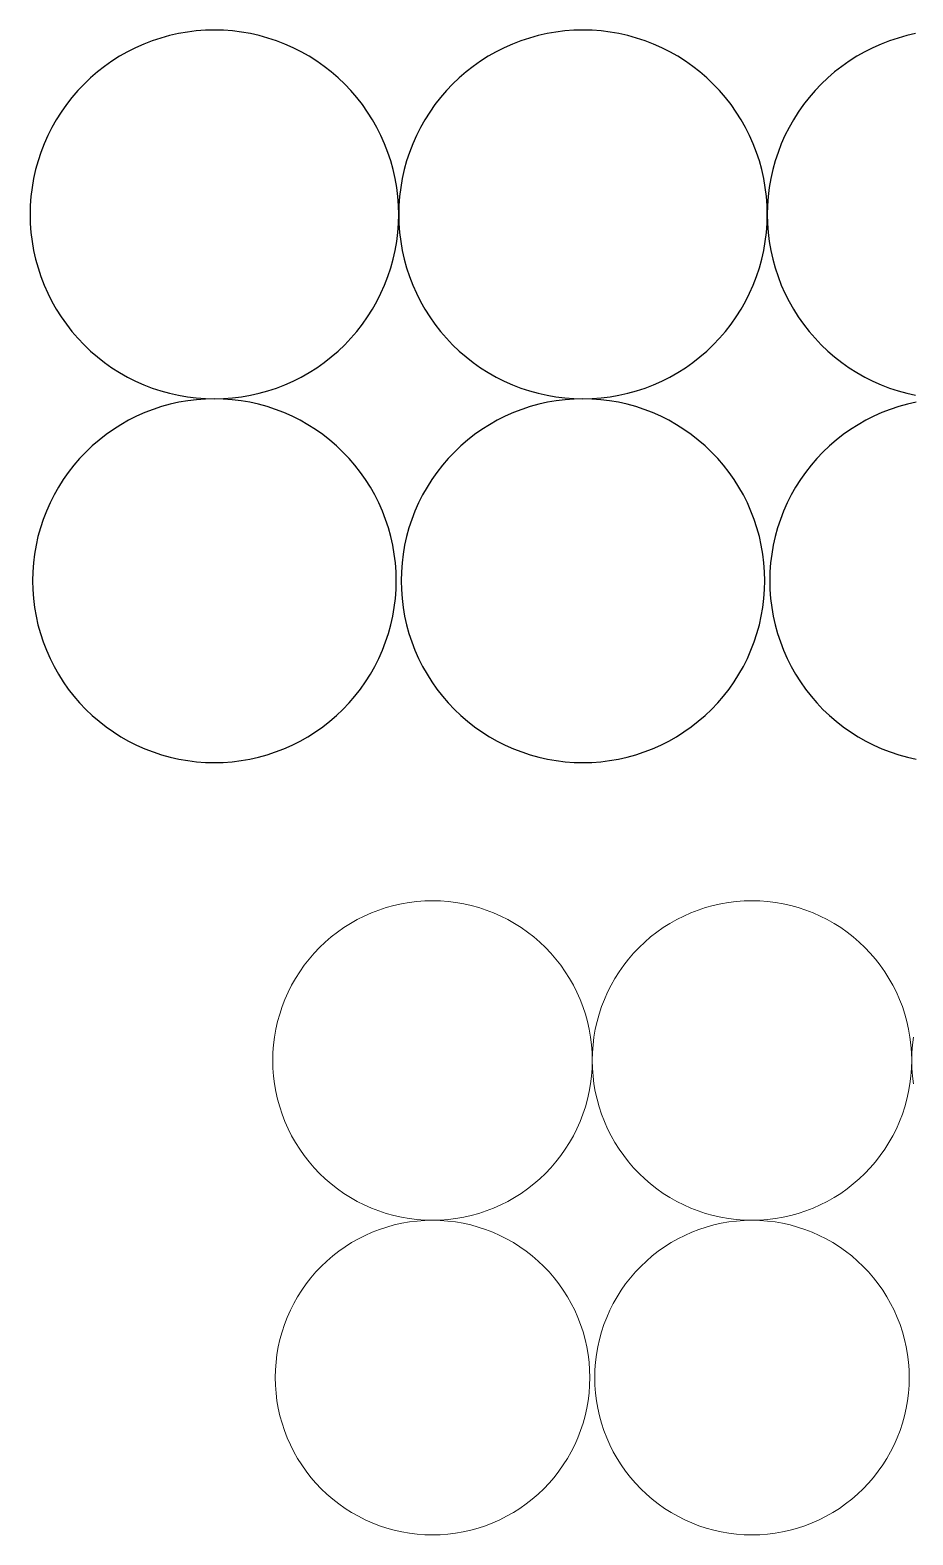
# Model space of a CAD drawing. Header units: millimetres. Extents: x 288 to 851, y 399 to 473.
# Drawn here: x 700.8 to 736.7, y 398.8 to 460.1 of the extents above; entities that cross this region are included whole.
import ezdxf

# ---------------------------------------------------------------- set-up
doc = ezdxf.new("R2010")
doc.units = ezdxf.units.MM
doc.layers.add('TOP_Full_CutOut_90', color=7, linetype='Continuous')
doc.layers.add('TOP_Full_CutOut_90_1', color=7, linetype='Continuous', lineweight=18)

msp = doc.modelspace()

# ---------------------------------------------------------------- linework, layer by layer
at = {"layer": 'TOP_Full_CutOut_90'}
for points in [[(715.770755, 452.931427), (715.743674, 453.298548), (715.698612, 453.663898), (715.635678, 454.026597), (715.555023, 454.385771), (715.456841, 454.740555), (715.341369, 455.090094), (715.208885, 455.433545), (715.059708, 455.770083), (714.894198, 456.098895), (714.712753, 456.41919), (714.515811, 456.730196), (714.303845, 457.031164), (714.077367, 457.321369), (713.836922, 457.600112), (713.583089, 457.86672), (713.316481, 458.120553), (713.037738, 458.360998), (712.747533, 458.587476), (712.446565, 458.799442), (712.135559, 458.996384), (711.815264, 459.177829), (711.486452, 459.343339), (711.149914, 459.492516), (710.806463, 459.625), (710.456924, 459.740472), (710.10214, 459.838654), (709.742966, 459.919309), (709.380267, 459.982243), (709.014917, 460.027305), (708.647796, 460.054386), (708.279789, 460.06342), (707.911781, 460.054386), (707.54466, 460.027305), (707.17931, 459.982243), (706.816611, 459.919309), (706.457437, 459.838654), (706.102654, 459.740472), (705.753115, 459.625), (705.409663, 459.492516), (705.073125, 459.343339), (704.744313, 459.177829), (704.424018, 458.996384), (704.113012, 458.799442), (703.812044, 458.587476), (703.521839, 458.360998), (703.243096, 458.120553), (702.976488, 457.86672), (702.722655, 457.600112), (702.48221, 457.321369), (702.255732, 457.031164), (702.043767, 456.730196), (701.846824, 456.41919), (701.665379, 456.098895), (701.499869, 455.770083), (701.350692, 455.433545), (701.218208, 455.090094), (701.102736, 454.740555), (701.004554, 454.385771), (700.923899, 454.026597), (700.860965, 453.663898), (700.815903, 453.298548), (700.788823, 452.931427), (700.779789, 452.56342), (700.788823, 452.195412), (700.815903, 451.828291), (700.860965, 451.462941), (700.923899, 451.100242), (701.004554, 450.741068), (701.102736, 450.386285), (701.218208, 450.036746), (701.350692, 449.693294), (701.499869, 449.356756), (701.665379, 449.027944), (701.846824, 448.707649), (702.043767, 448.396643), (702.255732, 448.095675), (702.48221, 447.80547), (702.722655, 447.526727), (702.976488, 447.260119), (703.243096, 447.006286), (703.521839, 446.765841), (703.812044, 446.539363), (704.113012, 446.327398), (704.424018, 446.130455), (704.744313, 445.94901), (705.073125, 445.7835), (705.409663, 445.634323), (705.753115, 445.501839), (706.102654, 445.386367), (706.457437, 445.288185), (706.816611, 445.20753), (707.17931, 445.144596), (707.54466, 445.099534), (707.911781, 445.072454), (708.279789, 445.06342), (708.647796, 445.072454), (709.014917, 445.099534), (709.380267, 445.144596), (709.742966, 445.20753), (710.10214, 445.288185), (710.456924, 445.386367), (710.806463, 445.501839), (711.149914, 445.634323), (711.486452, 445.7835), (711.815264, 445.94901), (712.135559, 446.130455), (712.446565, 446.327398), (712.747533, 446.539363), (713.037738, 446.765841), (713.316481, 447.006286), (713.583089, 447.260119), (713.836922, 447.526727), (714.077367, 447.80547), (714.303845, 448.095675), (714.515811, 448.396643), (714.712753, 448.707649), (714.894198, 449.027944), (715.059708, 449.356756), (715.208885, 449.693294), (715.341369, 450.036746), (715.456841, 450.386285), (715.555023, 450.741068), (715.635678, 451.100242), (715.698612, 451.462941), (715.743674, 451.828291), (715.770755, 452.195412), (715.779789, 452.56342)], [(730.770755, 452.931427), (730.743674, 453.298548), (730.698612, 453.663898), (730.635678, 454.026597), (730.555023, 454.385771), (730.456841, 454.740555), (730.341369, 455.090094), (730.208885, 455.433545), (730.059708, 455.770083), (729.894198, 456.098895), (729.712753, 456.41919), (729.515811, 456.730196), (729.303845, 457.031164), (729.077367, 457.321369), (728.836922, 457.600112), (728.583089, 457.86672), (728.316481, 458.120553), (728.037738, 458.360998), (727.747533, 458.587476), (727.446565, 458.799442), (727.135559, 458.996384), (726.815264, 459.177829), (726.486452, 459.343339), (726.149914, 459.492516), (725.806463, 459.625), (725.456924, 459.740472), (725.10214, 459.838654), (724.742966, 459.919309), (724.380267, 459.982243), (724.014917, 460.027305), (723.647796, 460.054386), (723.279789, 460.06342), (722.911781, 460.054386), (722.54466, 460.027305), (722.17931, 459.982243), (721.816611, 459.919309), (721.457437, 459.838654), (721.102654, 459.740472), (720.753115, 459.625), (720.409663, 459.492516), (720.073125, 459.343339), (719.744313, 459.177829), (719.424018, 458.996384), (719.113012, 458.799442), (718.812044, 458.587476), (718.521839, 458.360998), (718.243096, 458.120553), (717.976488, 457.86672), (717.722655, 457.600112), (717.48221, 457.321369), (717.255732, 457.031164), (717.043767, 456.730196), (716.846824, 456.41919), (716.665379, 456.098895), (716.499869, 455.770083), (716.350692, 455.433545), (716.218208, 455.090094), (716.102736, 454.740555), (716.004554, 454.385771), (715.923899, 454.026597), (715.860965, 453.663898), (715.815903, 453.298548), (715.788823, 452.931427), (715.779789, 452.56342), (715.788823, 452.195412), (715.815903, 451.828291), (715.860965, 451.462941), (715.923899, 451.100242), (716.004554, 450.741068), (716.102736, 450.386285), (716.218208, 450.036746), (716.350692, 449.693294), (716.499869, 449.356756), (716.665379, 449.027944), (716.846824, 448.707649), (717.043767, 448.396643), (717.255732, 448.095675), (717.48221, 447.80547), (717.722655, 447.526727), (717.976488, 447.260119), (718.243096, 447.006286), (718.521839, 446.765841), (718.812044, 446.539363), (719.113012, 446.327398), (719.424018, 446.130455), (719.744313, 445.94901), (720.073125, 445.7835), (720.409663, 445.634323), (720.753115, 445.501839), (721.102654, 445.386367), (721.457437, 445.288185), (721.816611, 445.20753), (722.17931, 445.144596), (722.54466, 445.099534), (722.911781, 445.072454), (723.279789, 445.06342), (723.647796, 445.072454), (724.014917, 445.099534), (724.380267, 445.144596), (724.742966, 445.20753), (725.10214, 445.288185), (725.456924, 445.386367), (725.806463, 445.501839), (726.149914, 445.634323), (726.486452, 445.7835), (726.815264, 445.94901), (727.135559, 446.130455), (727.446565, 446.327398), (727.747533, 446.539363), (728.037738, 446.765841), (728.316481, 447.006286), (728.583089, 447.260119), (728.836922, 447.526727), (729.077367, 447.80547), (729.303845, 448.095675), (729.515811, 448.396643), (729.712753, 448.707649), (729.894198, 449.027944), (730.059708, 449.356756), (730.208885, 449.693294), (730.341369, 450.036746), (730.456841, 450.386285), (730.555023, 450.741068), (730.635678, 451.100242), (730.698612, 451.462941), (730.743674, 451.828291), (730.770755, 452.195412), (730.779789, 452.56342)], [(715.670875, 438.02652), (715.644156, 438.388746), (715.599695, 438.749225), (715.5376, 439.107088), (715.45802, 439.461473), (715.361147, 439.811526), (715.247215, 440.156405), (715.116497, 440.495277), (714.969309, 440.827327), (714.806006, 441.151755), (714.62698, 441.46778), (714.432664, 441.774639), (714.223524, 442.071594), (714.000066, 442.35793), (713.762827, 442.632956), (713.512379, 442.89601), (713.249325, 443.146458), (712.974299, 443.383697), (712.687963, 443.607155), (712.391008, 443.816295), (712.084149, 444.010611), (711.768124, 444.189637), (711.443696, 444.35294), (711.111646, 444.500128), (710.772774, 444.630846), (710.427895, 444.744778), (710.077842, 444.841651), (709.723457, 444.921231), (709.365594, 444.983326), (709.005115, 445.027787), (708.642889, 445.054506), (708.279789, 445.06342), (707.916688, 445.054506), (707.554462, 445.027787), (707.193983, 444.983326), (706.83612, 444.921231), (706.481735, 444.841651), (706.131682, 444.744778), (705.786804, 444.630846), (705.447931, 444.500128), (705.115881, 444.35294), (704.791453, 444.189637), (704.475428, 444.010611), (704.168569, 443.816295), (703.871614, 443.607155), (703.585278, 443.383697), (703.310252, 443.146458), (703.047198, 442.89601), (702.79675, 442.632956), (702.559511, 442.35793), (702.336053, 442.071594), (702.126913, 441.774639), (701.932597, 441.46778), (701.753571, 441.151755), (701.590268, 440.827327), (701.44308, 440.495277), (701.312363, 440.156405), (701.19843, 439.811526), (701.101557, 439.461473), (701.021978, 439.107088), (700.959882, 438.749225), (700.915422, 438.388746), (700.888702, 438.02652), (700.879789, 437.66342), (700.888702, 437.300319), (700.915422, 436.938093), (700.959882, 436.577614), (701.021978, 436.219751), (701.101557, 435.865366), (701.19843, 435.515313), (701.312363, 435.170435), (701.44308, 434.831562), (701.590268, 434.499512), (701.753571, 434.175084), (701.932597, 433.859059), (702.126913, 433.5522), (702.336053, 433.255245), (702.559511, 432.968909), (702.79675, 432.693883), (703.047198, 432.430829), (703.310252, 432.180381), (703.585278, 431.943142), (703.871614, 431.719684), (704.168569, 431.510544), (704.475428, 431.316228), (704.791453, 431.137202), (705.115881, 430.973899), (705.447931, 430.826711), (705.786804, 430.695994), (706.131682, 430.582061), (706.481735, 430.485188), (706.83612, 430.405609), (707.193983, 430.343513), (707.554462, 430.299053), (707.916688, 430.272333), (708.279789, 430.26342), (708.642889, 430.272333), (709.005115, 430.299053), (709.365594, 430.343513), (709.723457, 430.405609), (710.077842, 430.485188), (710.427895, 430.582061), (710.772774, 430.695994), (711.111646, 430.826711), (711.443696, 430.973899), (711.768124, 431.137202), (712.084149, 431.316228), (712.391008, 431.510544), (712.687963, 431.719684), (712.974299, 431.943142), (713.249325, 432.180381), (713.512379, 432.430829), (713.762827, 432.693883), (714.000066, 432.968909), (714.223524, 433.255245), (714.432664, 433.5522), (714.62698, 433.859059), (714.806006, 434.175084), (714.969309, 434.499512), (715.116497, 434.831562), (715.247215, 435.170435), (715.361147, 435.515313), (715.45802, 435.865366), (715.5376, 436.219751), (715.599695, 436.577614), (715.644156, 436.938093), (715.670875, 437.300319), (715.679789, 437.66342)], [(730.670875, 438.02652), (730.644156, 438.388746), (730.599695, 438.749225), (730.5376, 439.107088), (730.45802, 439.461473), (730.361147, 439.811526), (730.247215, 440.156405), (730.116497, 440.495277), (729.969309, 440.827327), (729.806006, 441.151755), (729.62698, 441.46778), (729.432664, 441.774639), (729.223524, 442.071594), (729.000066, 442.35793), (728.762827, 442.632956), (728.512379, 442.89601), (728.249325, 443.146458), (727.974299, 443.383697), (727.687963, 443.607155), (727.391008, 443.816295), (727.084149, 444.010611), (726.768124, 444.189637), (726.443696, 444.35294), (726.111646, 444.500128), (725.772774, 444.630846), (725.427895, 444.744778), (725.077842, 444.841651), (724.723457, 444.921231), (724.365594, 444.983326), (724.005115, 445.027787), (723.642889, 445.054506), (723.279789, 445.06342), (722.916688, 445.054506), (722.554462, 445.027787), (722.193983, 444.983326), (721.83612, 444.921231), (721.481735, 444.841651), (721.131682, 444.744778), (720.786804, 444.630846), (720.447931, 444.500128), (720.115881, 444.35294), (719.791453, 444.189637), (719.475428, 444.010611), (719.168569, 443.816295), (718.871614, 443.607155), (718.585278, 443.383697), (718.310252, 443.146458), (718.047198, 442.89601), (717.79675, 442.632956), (717.559511, 442.35793), (717.336053, 442.071594), (717.126913, 441.774639), (716.932597, 441.46778), (716.753571, 441.151755), (716.590268, 440.827327), (716.44308, 440.495277), (716.312363, 440.156405), (716.19843, 439.811526), (716.101557, 439.461473), (716.021978, 439.107088), (715.959882, 438.749225), (715.915422, 438.388746), (715.888702, 438.02652), (715.879789, 437.66342), (715.888702, 437.300319), (715.915422, 436.938093), (715.959882, 436.577614), (716.021978, 436.219751), (716.101557, 435.865366), (716.19843, 435.515313), (716.312363, 435.170435), (716.44308, 434.831562), (716.590268, 434.499512), (716.753571, 434.175084), (716.932597, 433.859059), (717.126913, 433.5522), (717.336053, 433.255245), (717.559511, 432.968909), (717.79675, 432.693883), (718.047198, 432.430829), (718.310252, 432.180381), (718.585278, 431.943142), (718.871614, 431.719684), (719.168569, 431.510544), (719.475428, 431.316228), (719.791453, 431.137202), (720.115881, 430.973899), (720.447931, 430.826711), (720.786804, 430.695994), (721.131682, 430.582061), (721.481735, 430.485188), (721.83612, 430.405609), (722.193983, 430.343513), (722.554462, 430.299053), (722.916688, 430.272333), (723.279789, 430.26342), (723.642889, 430.272333), (724.005115, 430.299053), (724.365594, 430.343513), (724.723457, 430.405609), (725.077842, 430.485188), (725.427895, 430.582061), (725.772774, 430.695994), (726.111646, 430.826711), (726.443696, 430.973899), (726.768124, 431.137202), (727.084149, 431.316228), (727.391008, 431.510544), (727.687963, 431.719684), (727.974299, 431.943142), (728.249325, 432.180381), (728.512379, 432.430829), (728.762827, 432.693883), (729.000066, 432.968909), (729.223524, 433.255245), (729.432664, 433.5522), (729.62698, 433.859059), (729.806006, 434.175084), (729.969309, 434.499512), (730.116497, 434.831562), (730.247215, 435.170435), (730.361147, 435.515313), (730.45802, 435.865366), (730.5376, 436.219751), (730.599695, 436.577614), (730.644156, 436.938093), (730.670875, 437.300319), (730.679789, 437.66342)]]:
    msp.add_lwpolyline(points, close=True, dxfattribs=at)
for points in [[(736.816611, 459.919309), (736.457437, 459.838654), (736.102654, 459.740472), (735.753115, 459.625), (735.409663, 459.492516), (735.073125, 459.343339), (734.744313, 459.177829), (734.424018, 458.996384), (734.113012, 458.799442), (733.812044, 458.587476), (733.521839, 458.360998), (733.243096, 458.120553), (732.976488, 457.86672), (732.722655, 457.600112), (732.48221, 457.321369), (732.255732, 457.031164), (732.043767, 456.730196), (731.846824, 456.41919), (731.665379, 456.098895), (731.499869, 455.770083), (731.350692, 455.433545), (731.218208, 455.090094), (731.102736, 454.740555), (731.004554, 454.385771), (730.923899, 454.026597), (730.860965, 453.663898), (730.815903, 453.298548), (730.788823, 452.931427), (730.779789, 452.56342), (730.788823, 452.195412), (730.815903, 451.828291), (730.860965, 451.462941), (730.923899, 451.100242), (731.004554, 450.741068), (731.102736, 450.386285), (731.218208, 450.036746), (731.350692, 449.693294), (731.499869, 449.356756), (731.665379, 449.027944), (731.846824, 448.707649), (732.043767, 448.396643), (732.255732, 448.095675), (732.48221, 447.80547), (732.722655, 447.526727), (732.976488, 447.260119), (733.243096, 447.006286), (733.521839, 446.765841), (733.812044, 446.539363), (734.113012, 446.327398), (734.424018, 446.130455), (734.744313, 445.94901), (735.073125, 445.7835), (735.409663, 445.634323), (735.753115, 445.501839), (736.102654, 445.386367), (736.457437, 445.288185), (736.816611, 445.20753)], [(736.83612, 444.921231), (736.481735, 444.841651), (736.131682, 444.744778), (735.786804, 444.630846), (735.447931, 444.500128), (735.115881, 444.35294), (734.791453, 444.189637), (734.475428, 444.010611), (734.168569, 443.816295), (733.871614, 443.607155), (733.585278, 443.383697), (733.310252, 443.146458), (733.047198, 442.89601), (732.79675, 442.632956), (732.559511, 442.35793), (732.336053, 442.071594), (732.126913, 441.774639), (731.932597, 441.46778), (731.753571, 441.151755), (731.590268, 440.827327), (731.44308, 440.495277), (731.312363, 440.156405), (731.19843, 439.811526), (731.101557, 439.461473), (731.021978, 439.107088), (730.959882, 438.749225), (730.915422, 438.388746), (730.888702, 438.02652), (730.879789, 437.66342), (730.888702, 437.300319), (730.915422, 436.938093), (730.959882, 436.577614), (731.021978, 436.219751), (731.101557, 435.865366), (731.19843, 435.515313), (731.312363, 435.170435), (731.44308, 434.831562), (731.590268, 434.499512), (731.753571, 434.175084), (731.932597, 433.859059), (732.126913, 433.5522), (732.336053, 433.255245), (732.559511, 432.968909), (732.79675, 432.693883), (733.047198, 432.430829), (733.310252, 432.180381), (733.585278, 431.943142), (733.871614, 431.719684), (734.168569, 431.510544), (734.475428, 431.316228), (734.791453, 431.137202), (735.115881, 430.973899), (735.447931, 430.826711), (735.786804, 430.695994), (736.131682, 430.582061), (736.481735, 430.485188), (736.83612, 430.405609)]]:
    msp.add_lwpolyline(points, dxfattribs=at)
at = {"layer": 'TOP_Full_CutOut_90_1'}
for points in [[(723.648932, 418.464493), (723.625462, 418.782664), (723.586409, 419.099301), (723.531866, 419.41364), (723.461965, 419.724924), (723.376874, 420.032403), (723.276798, 420.335337), (723.161979, 420.632995), (723.032692, 420.924661), (722.88925, 421.209632), (722.731998, 421.487221), (722.561314, 421.756759), (722.377611, 422.017598), (722.18133, 422.269109), (721.972944, 422.510686), (721.752956, 422.741747), (721.521895, 422.961735), (721.280318, 423.170121), (721.028807, 423.366402), (720.767968, 423.550105), (720.49843, 423.720789), (720.22084, 423.878041), (719.93587, 424.021483), (719.644204, 424.15077), (719.346546, 424.265589), (719.043612, 424.365665), (718.736133, 424.450756), (718.424849, 424.520657), (718.11051, 424.5752), (717.793873, 424.614254), (717.475702, 424.637723), (717.156762, 424.645553), (716.837822, 424.637723), (716.51965, 424.614254), (716.203014, 424.5752), (715.888675, 424.520657), (715.577391, 424.450756), (715.269911, 424.365665), (714.966978, 424.265589), (714.669319, 424.15077), (714.377654, 424.021483), (714.092683, 423.878041), (713.815094, 423.720789), (713.545555, 423.550105), (713.284716, 423.366402), (713.033205, 423.170121), (712.791628, 422.961735), (712.560568, 422.741747), (712.340579, 422.510686), (712.132194, 422.269109), (711.935913, 422.017598), (711.752209, 421.756759), (711.581526, 421.487221), (711.424273, 421.209632), (711.280831, 420.924661), (711.151545, 420.632995), (711.036725, 420.335337), (710.93665, 420.032403), (710.851559, 419.724924), (710.781657, 419.41364), (710.727114, 419.099301), (710.688061, 418.782664), (710.664591, 418.464493), (710.656762, 418.145553), (710.664591, 417.826613), (710.688061, 417.508441), (710.727114, 417.191805), (710.781657, 416.877466), (710.851559, 416.566182), (710.93665, 416.258702), (711.036725, 415.955769), (711.151545, 415.658111), (711.280831, 415.366445), (711.424273, 415.081474), (711.581526, 414.803885), (711.752209, 414.534346), (711.935913, 414.273507), (712.132194, 414.021997), (712.340579, 413.78042), (712.560568, 413.549359), (712.791628, 413.329371), (713.033205, 413.120985), (713.284716, 412.924704), (713.545555, 412.741), (713.815094, 412.570317), (714.092683, 412.413065), (714.377654, 412.269622), (714.669319, 412.140336), (714.966978, 412.025516), (715.269911, 411.925441), (715.577391, 411.84035), (715.888675, 411.770449), (716.203014, 411.715906), (716.51965, 411.676852), (716.837822, 411.653382), (717.156762, 411.645553), (717.475702, 411.653382), (717.793873, 411.676852), (718.11051, 411.715906), (718.424849, 411.770449), (718.736133, 411.84035), (719.043612, 411.925441), (719.346546, 412.025516), (719.644204, 412.140336), (719.93587, 412.269622), (720.22084, 412.413065), (720.49843, 412.570317), (720.767968, 412.741), (721.028807, 412.924704), (721.280318, 413.120985), (721.521895, 413.329371), (721.752956, 413.549359), (721.972944, 413.78042), (722.18133, 414.021997), (722.377611, 414.273507), (722.561314, 414.534346), (722.731998, 414.803885), (722.88925, 415.081474), (723.032692, 415.366445), (723.161979, 415.658111), (723.276798, 415.955769), (723.376874, 416.258702), (723.461965, 416.566182), (723.531866, 416.877466), (723.586409, 417.191805), (723.625462, 417.508441), (723.648932, 417.826613), (723.656762, 418.145553)], [(736.648932, 418.464493), (736.625462, 418.782664), (736.586409, 419.099301), (736.531866, 419.41364), (736.461965, 419.724924), (736.376874, 420.032403), (736.276798, 420.335337), (736.161979, 420.632995), (736.032692, 420.924661), (735.88925, 421.209632), (735.731998, 421.487221), (735.561314, 421.756759), (735.377611, 422.017598), (735.18133, 422.269109), (734.972944, 422.510686), (734.752956, 422.741747), (734.521895, 422.961735), (734.280318, 423.170121), (734.028807, 423.366402), (733.767968, 423.550105), (733.49843, 423.720789), (733.22084, 423.878041), (732.93587, 424.021483), (732.644204, 424.15077), (732.346546, 424.265589), (732.043612, 424.365665), (731.736133, 424.450756), (731.424849, 424.520657), (731.11051, 424.5752), (730.793873, 424.614254), (730.475702, 424.637723), (730.156762, 424.645553), (729.837822, 424.637723), (729.51965, 424.614254), (729.203014, 424.5752), (728.888675, 424.520657), (728.577391, 424.450756), (728.269911, 424.365665), (727.966978, 424.265589), (727.669319, 424.15077), (727.377654, 424.021483), (727.092683, 423.878041), (726.815094, 423.720789), (726.545555, 423.550105), (726.284716, 423.366402), (726.033205, 423.170121), (725.791628, 422.961735), (725.560568, 422.741747), (725.340579, 422.510686), (725.132194, 422.269109), (724.935913, 422.017598), (724.752209, 421.756759), (724.581526, 421.487221), (724.424273, 421.209632), (724.280831, 420.924661), (724.151545, 420.632995), (724.036725, 420.335337), (723.93665, 420.032403), (723.851559, 419.724924), (723.781657, 419.41364), (723.727114, 419.099301), (723.688061, 418.782664), (723.664591, 418.464493), (723.656762, 418.145553), (723.664591, 417.826613), (723.688061, 417.508441), (723.727114, 417.191805), (723.781657, 416.877466), (723.851559, 416.566182), (723.93665, 416.258702), (724.036725, 415.955769), (724.151545, 415.658111), (724.280831, 415.366445), (724.424273, 415.081474), (724.581526, 414.803885), (724.752209, 414.534346), (724.935913, 414.273507), (725.132194, 414.021997), (725.340579, 413.78042), (725.560568, 413.549359), (725.791628, 413.329371), (726.033205, 413.120985), (726.284716, 412.924704), (726.545555, 412.741), (726.815094, 412.570317), (727.092683, 412.413065), (727.377654, 412.269622), (727.669319, 412.140336), (727.966978, 412.025516), (728.269911, 411.925441), (728.577391, 411.84035), (728.888675, 411.770449), (729.203014, 411.715906), (729.51965, 411.676852), (729.837822, 411.653382), (730.156762, 411.645553), (730.475702, 411.653382), (730.793873, 411.676852), (731.11051, 411.715906), (731.424849, 411.770449), (731.736133, 411.84035), (732.043612, 411.925441), (732.346546, 412.025516), (732.644204, 412.140336), (732.93587, 412.269622), (733.22084, 412.413065), (733.49843, 412.570317), (733.767968, 412.741), (734.028807, 412.924704), (734.280318, 413.120985), (734.521895, 413.329371), (734.752956, 413.549359), (734.972944, 413.78042), (735.18133, 414.021997), (735.377611, 414.273507), (735.561314, 414.534346), (735.731998, 414.803885), (735.88925, 415.081474), (736.032692, 415.366445), (736.161979, 415.658111), (736.276798, 415.955769), (736.376874, 416.258702), (736.461965, 416.566182), (736.531866, 416.877466), (736.586409, 417.191805), (736.625462, 417.508441), (736.648932, 417.826613), (736.656762, 418.145553)], [(723.549053, 405.559586), (723.525944, 405.872863), (723.487491, 406.184628), (723.433787, 406.494131), (723.364962, 406.800626), (723.28118, 407.103375), (723.182644, 407.401648), (723.069591, 407.694727), (722.942293, 407.981905), (722.801058, 408.262492), (722.646225, 408.53581), (722.478167, 408.801202), (722.29729, 409.058028), (722.104029, 409.30567), (721.898849, 409.54353), (721.682245, 409.771036), (721.454739, 409.98764), (721.216879, 410.19282), (720.969237, 410.386081), (720.712411, 410.566958), (720.447019, 410.735016), (720.173701, 410.889849), (719.893114, 411.031084), (719.605936, 411.158382), (719.312857, 411.271435), (719.014584, 411.369971), (718.711835, 411.453753), (718.40534, 411.522579), (718.095837, 411.576283), (717.784071, 411.614735), (717.470795, 411.637844), (717.156762, 411.645553), (716.842729, 411.637844), (716.529452, 411.614735), (716.217687, 411.576283), (715.908184, 411.522579), (715.601689, 411.453753), (715.29894, 411.369971), (715.000667, 411.271435), (714.707588, 411.158382), (714.420409, 411.031084), (714.139823, 410.889849), (713.866504, 410.735016), (713.601112, 410.566958), (713.344286, 410.386081), (713.096645, 410.19282), (712.858784, 409.98764), (712.631278, 409.771036), (712.414674, 409.54353), (712.209495, 409.30567), (712.016233, 409.058028), (711.835356, 408.801202), (711.667299, 408.53581), (711.512466, 408.262492), (711.37123, 407.981905), (711.243933, 407.694727), (711.13088, 407.401648), (711.032344, 407.103375), (710.948562, 406.800626), (710.879736, 406.494131), (710.826032, 406.184628), (710.787579, 405.872863), (710.764471, 405.559586), (710.756762, 405.245553), (710.764471, 404.93152), (710.787579, 404.618243), (710.826032, 404.306478), (710.879736, 403.996975), (710.948562, 403.69048), (711.032344, 403.387731), (711.13088, 403.089458), (711.243933, 402.796379), (711.37123, 402.5092), (711.512466, 402.228614), (711.667299, 401.955295), (711.835356, 401.689903), (712.016233, 401.433077), (712.209495, 401.185436), (712.414674, 400.947576), (712.631278, 400.720069), (712.858784, 400.503466), (713.096645, 400.298286), (713.344286, 400.105025), (713.601112, 399.924147), (713.866504, 399.75609), (714.139823, 399.601257), (714.420409, 399.460021), (714.707588, 399.332724), (715.000667, 399.219671), (715.29894, 399.121135), (715.601689, 399.037353), (715.908184, 398.968527), (716.217687, 398.914823), (716.529452, 398.876371), (716.842729, 398.853262), (717.156762, 398.845553), (717.470795, 398.853262), (717.784071, 398.876371), (718.095837, 398.914823), (718.40534, 398.968527), (718.711835, 399.037353), (719.014584, 399.121135), (719.312857, 399.219671), (719.605936, 399.332724), (719.893114, 399.460021), (720.173701, 399.601257), (720.447019, 399.75609), (720.712411, 399.924147), (720.969237, 400.105025), (721.216879, 400.298286), (721.454739, 400.503466), (721.682245, 400.720069), (721.898849, 400.947576), (722.104029, 401.185436), (722.29729, 401.433077), (722.478167, 401.689903), (722.646225, 401.955295), (722.801058, 402.228614), (722.942293, 402.5092), (723.069591, 402.796379), (723.182644, 403.089458), (723.28118, 403.387731), (723.364962, 403.69048), (723.433787, 403.996975), (723.487491, 404.306478), (723.525944, 404.618243), (723.549053, 404.93152), (723.556762, 405.245553)], [(736.549053, 405.559586), (736.525944, 405.872863), (736.487491, 406.184628), (736.433787, 406.494131), (736.364962, 406.800626), (736.28118, 407.103375), (736.182644, 407.401648), (736.069591, 407.694727), (735.942293, 407.981905), (735.801058, 408.262492), (735.646225, 408.53581), (735.478167, 408.801202), (735.29729, 409.058028), (735.104029, 409.30567), (734.898849, 409.54353), (734.682245, 409.771036), (734.454739, 409.98764), (734.216879, 410.19282), (733.969237, 410.386081), (733.712411, 410.566958), (733.447019, 410.735016), (733.173701, 410.889849), (732.893114, 411.031084), (732.605936, 411.158382), (732.312857, 411.271435), (732.014584, 411.369971), (731.711835, 411.453753), (731.40534, 411.522579), (731.095837, 411.576283), (730.784071, 411.614735), (730.470795, 411.637844), (730.156762, 411.645553), (729.842729, 411.637844), (729.529452, 411.614735), (729.217687, 411.576283), (728.908184, 411.522579), (728.601689, 411.453753), (728.29894, 411.369971), (728.000667, 411.271435), (727.707588, 411.158382), (727.420409, 411.031084), (727.139823, 410.889849), (726.866504, 410.735016), (726.601112, 410.566958), (726.344286, 410.386081), (726.096645, 410.19282), (725.858784, 409.98764), (725.631278, 409.771036), (725.414674, 409.54353), (725.209495, 409.30567), (725.016233, 409.058028), (724.835356, 408.801202), (724.667299, 408.53581), (724.512466, 408.262492), (724.37123, 407.981905), (724.243933, 407.694727), (724.13088, 407.401648), (724.032344, 407.103375), (723.948562, 406.800626), (723.879736, 406.494131), (723.826032, 406.184628), (723.787579, 405.872863), (723.764471, 405.559586), (723.756762, 405.245553), (723.764471, 404.93152), (723.787579, 404.618243), (723.826032, 404.306478), (723.879736, 403.996975), (723.948562, 403.69048), (724.032344, 403.387731), (724.13088, 403.089458), (724.243933, 402.796379), (724.37123, 402.5092), (724.512466, 402.228614), (724.667299, 401.955295), (724.835356, 401.689903), (725.016233, 401.433077), (725.209495, 401.185436), (725.414674, 400.947576), (725.631278, 400.720069), (725.858784, 400.503466), (726.096645, 400.298286), (726.344286, 400.105025), (726.601112, 399.924147), (726.866504, 399.75609), (727.139823, 399.601257), (727.420409, 399.460021), (727.707588, 399.332724), (728.000667, 399.219671), (728.29894, 399.121135), (728.601689, 399.037353), (728.908184, 398.968527), (729.217687, 398.914823), (729.529452, 398.876371), (729.842729, 398.853262), (730.156762, 398.845553), (730.470795, 398.853262), (730.784071, 398.876371), (731.095837, 398.914823), (731.40534, 398.968527), (731.711835, 399.037353), (732.014584, 399.121135), (732.312857, 399.219671), (732.605936, 399.332724), (732.893114, 399.460021), (733.173701, 399.601257), (733.447019, 399.75609), (733.712411, 399.924147), (733.969237, 400.105025), (734.216879, 400.298286), (734.454739, 400.503466), (734.682245, 400.720069), (734.898849, 400.947576), (735.104029, 401.185436), (735.29729, 401.433077), (735.478167, 401.689903), (735.646225, 401.955295), (735.801058, 402.228614), (735.942293, 402.5092), (736.069591, 402.796379), (736.182644, 403.089458), (736.28118, 403.387731), (736.364962, 403.69048), (736.433787, 403.996975), (736.487491, 404.306478), (736.525944, 404.618243), (736.549053, 404.93152), (736.556762, 405.245553)]]:
    msp.add_lwpolyline(points, close=True, dxfattribs=at)
msp.add_lwpolyline([(736.727114, 419.099301), (736.688061, 418.782664), (736.664591, 418.464493), (736.656762, 418.145553), (736.664591, 417.826613), (736.688061, 417.508441), (736.727114, 417.191805)], dxfattribs=at)

doc.saveas('drawing.dxf')
